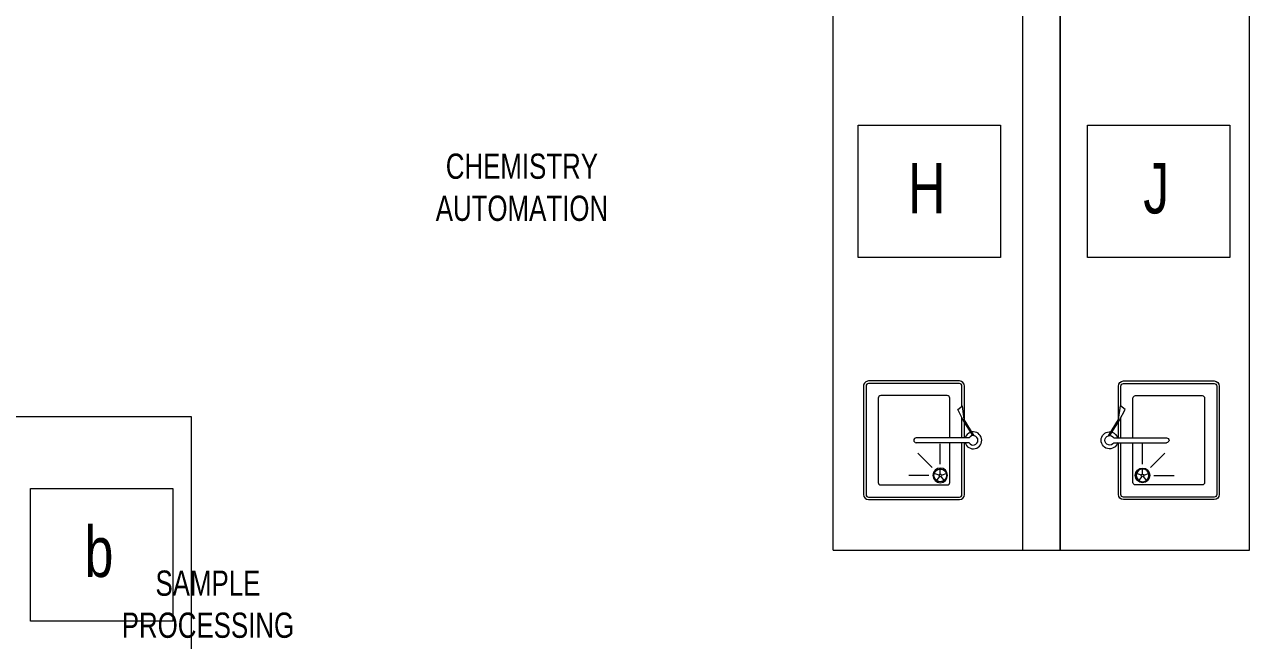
# Model space of a CAD drawing. Header units: metres. Extents: x -18745 to 220762, y -1579758 to -1356048.
# Drawn here: x 195432 to 200288, y -1460256 to -1457815 of the extents above; entities that cross this region are included whole.
import ezdxf

# ---------------------------------------------------------------- set-up
doc = ezdxf.new("R2010")
doc.units = ezdxf.units.M
doc.layers.get('0').update_dxf_attribs({"lineweight": 0})
for name, color, linetype, lineweight in [('A-100 - Copy$0$72_EGR_BASE_TEXT', 8, 'Continuous', 0), ('A-100 - Copy$0$Medical Equipment and Furniture', 8, 'Continuous', 0), ('A-100 - Copy$0$SANIT', 8, 'Continuous', 0)]:
    doc.layers.add(name, color=color, linetype=linetype, lineweight=lineweight)
doc.styles.add('A-100 - Copy$0$X3G_ENTITY_2587EA', font='swisscl.ttf', dxfattribs={"height": 200})

# ---------------------------------------------------------------- blocks, each defined once
blk = doc.blocks.new('A-100 - Copy$0$BMED-S-S DROP-IN SINK 45-38')
at = {"layer": 'A-100 - Copy$0$SANIT'}
for p, q in [((-18.3, 4.2), (-81.8, -35.6)), ((-80.4, -34.7), (-215, -34.7)), ((-135.3, -44.7), (-215, -44.7)), ((-81.8, -35.6), (-136.9, -42.7)), ((-122.2, -61.3), (-136.9, -42.7)), ((-79.3, -39.6), (-122.2, -61.3)), ((-18.7, -1.6), (-79.3, -39.6)), ((-9.4, -16.2), (-9.4, -226.2)), ((9.4, -16.2), (9.4, -226.2)), ((215, -34.7), (9.4, -34.7)), ((215, -44.7), (9.4, -44.7)), ((-235, -54.7), (-235, -414.7)), ((-225, -54.7), (-225, -414.7)), ((225, -414.7), (225, -54.7)), ((235, -414.7), (235, -54.7)), ((94, -130.7), (14, -130.7)), ((107.2, -162.5), (50.6, -219.1)), ((139, -175.7), (139, -255.7)), ((-215, -424.7), (215, -424.7)), ((-215, -434.7), (215, -434.7))]:
    blk.add_line(p, q, dxfattribs=at)
at = {"layer": 'A-100 - Copy$0$SANIT', "ltscale": 250}
for p, q in [((-9.4, -92.7), (-167, -92.7)), ((167, -92.7), (9.4, -92.7)), ((-177, -102.7), (-177, -366.7)), ((177, -366.7), (177, -102.7)), ((-167, -376.7), (167, -376.7))]:
    blk.add_line(p, q, dxfattribs=at)
at = {"layer": 'A-100 - Copy$0$SANIT'}
for points in [[(-9.4, -44.7), (-89.5, -44.7)], [(-9.4, -34.7), (-71.6, -34.7)], [(134, -130.7), (110, -130.7)], [(137.5, -126), (130, -103.1)], [(137.5, -135.5), (130, -158.3)], [(143, -127.8), (162.5, -113.7)], [(143, -133.7), (162.5, -147.8)]]:
    blk.add_lwpolyline(points, dxfattribs=at)
for points in [[(139, -159.7, 1), (139, -101.7, 1)], [(139, -135.7, 1), (139, -125.7, 1)]]:
    blk.add_lwpolyline(points, format="xyb", close=True, dxfattribs=at)
for radius in [26, 25]:
    blk.add_circle((139, -130.7), radius, dxfattribs=at)
for centre, radius, start, end in [((0, 0), 33.7, 286.1245, 188.9357), ((0, 0), 18.8, 299.9969, 239.9969), ((-215, -54.7), 20, 90, 180), ((-215, -54.7), 10, 90, 180), ((0, 0), 33.7, 197.3556, 253.8692), ((215, -54.7), 20, 0, 90), ((215, -54.7), 10, 0, 90), ((0, -226.2), 9.38, 179.9969, 359.9969), ((-215, -414.7), 20, 180, 270), ((-215, -414.7), 10, 180, 270), ((215, -414.7), 10, 270, 0), ((215, -414.7), 20, 270, 0)]:
    blk.add_arc(centre, radius, start, end, dxfattribs=at)
at = {"layer": 'A-100 - Copy$0$SANIT', "ltscale": 250}
for centre, start, end in [((-167, -102.7), 90.0094, 180.0094), ((167, -102.7), 0, 90), ((-167, -366.7), 180, 270), ((167, -366.7), 270, 0)]:
    blk.add_arc(centre, 10, start, end, dxfattribs=at)
blk = doc.blocks.new('A-100 - Copy')
at = {"layer": 'A-100 - Copy$0$Medical Equipment and Furniture'}
for p, q in [((198638.3, -1459897.7, 0), (199388.3, -1459897.7, 0)), ((199388.3, -1459897.7, 0), (199538.3, -1459897.7, 0)), ((199538.3, -1459897.7, 0), (200288.3, -1459897.7, 0))]:
    blk.add_line(p, q, dxfattribs=at)
at = {"layer": 'A-100 - Copy$0$Medical Equipment and Furniture', "elevation": 0}
for points in [[(198638.3, -1459897.7), (198638.3, -1455197.7), (199388.3, -1455197.7), (199388.3, -1459897.7)], [(199538.3, -1459897.7), (199538.3, -1455197.7), (199388.3, -1455197.7), (199388.3, -1459897.7)], [(200288.3, -1459897.7), (200288.3, -1455197.7), (199538.3, -1455197.7), (199538.3, -1459897.7)]]:
    blk.add_lwpolyline(points, dxfattribs=at)
at = {"layer": 'A-100 - Copy$0$Medical Equipment and Furniture'}
for points in [[(198737, -1458213.5), (199300.7, -1458213.5), (199300.7, -1458738.8), (198737, -1458738.8)], [(199646.7, -1458213.5), (200210.4, -1458213.5), (200210.4, -1458738.8), (199646.7, -1458738.8)]]:
    blk.add_lwpolyline(points, close=True, dxfattribs=at)
at = {"layer": 'A-100 - Copy$0$Medical Equipment and Furniture', "elevation": 0}
for points in [[(195388.3, -1459368.9), (196092.7, -1459368.9), (196092.7, -1461288.9), (195388.3, -1461288.9)], [(195455.7, -1459654), (196019.4, -1459654), (196019.4, -1460179.3), (195455.7, -1460179.3)]]:
    blk.add_lwpolyline(points, close=True, dxfattribs=at)
at = {"layer": 'A-100 - Copy$0$Medical Equipment and Furniture', "rotation": 270}
blk.add_blockref('A-100 - Copy$0$BMED-S-S DROP-IN SINK 45-38', (199193, -1459462.7, 0), dxfattribs=at)
at = {"layer": 'A-100 - Copy$0$Medical Equipment and Furniture', "xscale": -1.000000000000003, "rotation": 90}
blk.add_blockref('A-100 - Copy$0$BMED-S-S DROP-IN SINK 45-38', (199733.6, -1459462.7, 0), dxfattribs=at)
at = {"layer": 'A-100 - Copy$0$72_EGR_BASE_TEXT', "char_height": 100, "attachment_point": 2, "style": 'A-100 - Copy$0$X3G_ENTITY_2587EA'}
for s, insert in [('CHEMISTRY\\PAUTOMATION', (197403.9, -1458326.5, 0)), ('SAMPLE \\PPROCESSING\\PLOGIN', (196159.2, -1459978.7, 0))]:
    blk.add_mtext(s, dxfattribs=dict(at, insert=insert))
at = {"layer": 'A-100 - Copy$0$Medical Equipment and Furniture', "char_height": 200, "attachment_point": 2, "style": 'A-100 - Copy$0$X3G_ENTITY_2587EA'}
for s, insert in [('H', (199008.8, -1458363.8)), ('J', (199918.5, -1458363.8)), ('b', (195727.5, -1459804.3, 0))]:
    blk.add_mtext(s, dxfattribs=dict(at, insert=insert))

msp = doc.modelspace()

# ---------------------------------------------------------------- block references
msp.add_blockref('A-100 - Copy', (0, 0))

doc.saveas('drawing.dxf')
